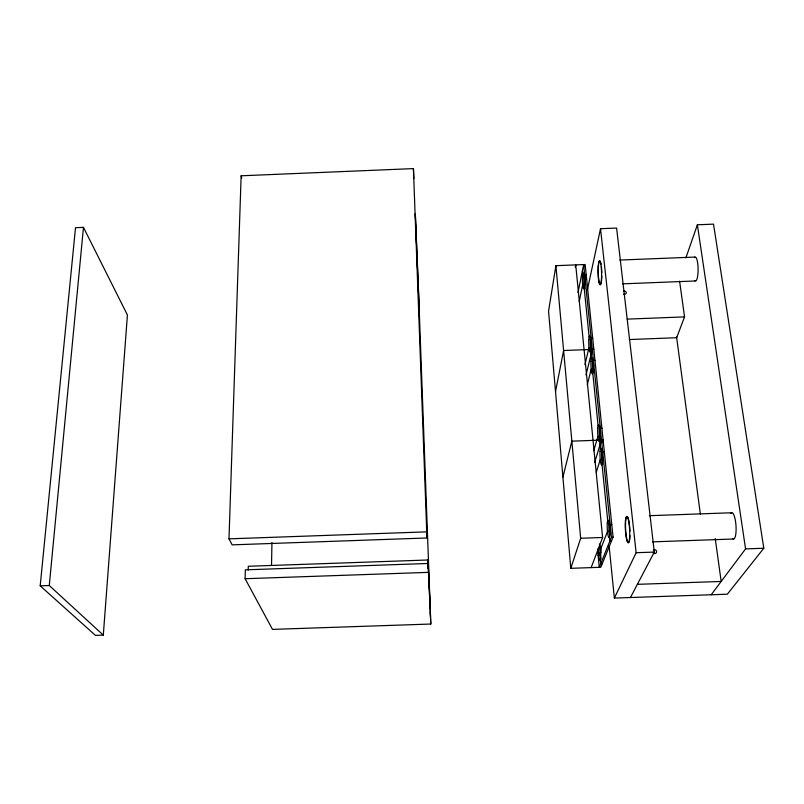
<?xml version="1.0" encoding="UTF-8"?>
<svg xmlns="http://www.w3.org/2000/svg" width="804" height="804" viewBox="0 0 804 804"><rect width="100%" height="100%" fill="white"/><g stroke="black" fill="none" stroke-linecap="round" stroke-linejoin="round"><path stroke-width="1.21" d="M271.531 565.091L271.943 542.559M248.185 570.006L248.285 566.267L428.04 559.986L430.05 604.377M418.964 302.877L430.803 624.035L272.506 629.391L245.099 578.719L245.341 569.845L428.12 563.473L428.361 568.709L428.04 559.986M413.427 168.609L426.964 537.976L232.155 544.861L228.989 538.851L241.14 175.795L413.427 168.609L413.839 178.619M103.304 635.12L127.424 315.007L83.465 227.371L75.516 227.693L40.2 585.845L95.455 635.391L103.304 635.12L49.275 585.523L40.2 585.845M49.275 585.523L83.465 227.371M555.896 265.682L548.559 311.168L570.8 568.317L600.819 567.272L613.06 537.122L585.151 264.516L555.896 265.682L580.679 538.258L570.8 568.317M575.252 267.35L575.714 264.888L602.618 537.484L591.141 567.614M555.514 391.578L563.614 350.514L593.834 349.348M578.006 292.586L583.654 264.576L611.402 537.183L599.281 567.333L597.543 549.383M579.212 301.51L582.659 284.797L584.136 284.737L584.96 280.807L584.377 275.109M584.287 276.888L584.699 274.878L586.206 274.817M587.221 290.556L600.518 228.708L616.598 228.055L654.305 552.077L630.447 597.523M584.93 364.725L588.99 347.69L590.508 347.629L591.382 343.991L590.779 338.012M590.729 340.353L591.181 338.494L592.719 338.434M586.015 375.056L592.287 349.408L592.458 351.7M562.921 477.134L571.845 441.165L603.121 440.009L602.528 441.929M587.312 384.714L591.161 369.348L592.699 369.287L593.593 365.75L592.849 358.453L591.312 358.514L590.578 351.258M592.95 362.222L593.412 360.413L594.96 360.353M593.684 450.783L597.925 436.502L599.493 436.441L600.136 434.301M599.844 430.039L600.327 428.391L601.925 428.331M594.648 462.501L601.513 440.069L601.693 442.411M596.277 472.249L600.246 459.647L601.834 459.586L602.497 457.526M602.216 453.426L602.719 451.838L604.327 451.778M685.882 257.893L697.38 224.788L713.52 224.135L763.8 548.258L727.349 594.206L614.356 598.075L609.09 545.725M679.591 281.159L684.546 316.887L676.666 337.72L629.311 339.549M598.146 555.604L598.608 554.398L600.146 554.348L601.09 551.926M600.498 549.534L607.482 531.504L609.11 531.444L609.814 529.635M609.593 526.047L610.125 524.66L611.784 524.61M614.356 598.075L636.145 552.72L600.518 228.708M711.218 594.759L745.569 548.891L697.38 224.788M619.784 260.064L694.887 257.069M584.267 273.973L582.779 274.033L582.428 270.626M622.788 283.842L695.249 280.978M627.19 319.118L684.546 316.887M590.649 336.816L589.131 336.876L584.156 287.731M599.673 425.567L598.096 425.628L592.799 373.136M602.025 448.692L600.437 448.753L599.653 441.004M649.361 515.696L731.74 512.761M609.331 520.52L607.703 520.58L602.015 464.4M228.989 538.851L426.693 531.846L426.964 537.976M580.679 538.258L602.618 537.484M611.402 537.183L613.06 537.122M611.432 541.152L609.784 541.203L609.362 537.052M652.356 541.866L733.781 539.002M636.145 552.72L654.305 552.077M745.569 548.891L763.8 548.258M602.246 563.745L600.699 563.805L600.317 559.855M245.099 578.719L428.452 572.358L430.803 624.035M637.371 584.337L721.178 581.453L715.248 538.59M241.14 175.795L241.723 177.985M676.506 336.514L700.364 514.057M599.784 426.663L600.236 431.044M602.146 449.808L602.598 454.27M609.452 521.695L609.804 525.213M610.286 529.916L610.648 533.454M600.548 546.338L600.99 550.81M599.442 553.062L599.683 555.544M583.654 264.576L583.815 266.827M430.331 612.216L430.512 616.226M419.015 303.54L415.316 213.804L419.246 309.751M428.12 563.473L428.452 572.358M730.916 513.444A13.176 3.246 86.2 0 1 735.951 525.092A13.176 3.246 86.2 0 1 732.886 538.72M694.535 257.521A11.959 2.683 89.2 0 1 698.103 268.888A11.959 2.683 89.2 0 1 694.887 280.556M623.693 291.138A1.889 1.628 10.7 0 1 626.246 292.837A1.889 1.628 10.7 0 1 623.582 294.143M629.07 542.087A13.145 2.111 86.8 0 1 626.075 534.72A13.145 2.111 86.8 0 1 626.115 518.037A13.145 2.111 86.8 0 1 629.11 522.309M629.261 523.293A13.145 2.111 86.8 0 1 629.934 531.132M629.954 535.534A13.145 2.111 86.8 0 1 629.492 540.62M601.804 275.852A11.939 1.749 88.7 0 1 599.553 283.641A11.939 1.749 88.7 0 1 598.447 266.044A11.939 1.749 88.7 0 1 601.07 264.255M601.412 266.727A11.939 1.749 88.7 0 1 601.794 272.737M653.28 549.936A2.121 1.94 28.6 0 1 656.074 550.418A2.121 1.94 28.6 0 1 656.014 553.082A2.121 1.94 28.6 0 1 653.21 553.062M599.362 543.966A8.231 1.126 86.8 0 1 600.769 554.458A8.231 1.126 86.8 0 1 599.543 559.574A8.231 1.126 86.8 0 1 598.347 548.177M609.663 535.193A8.693 1.276 86.9 0 1 608.919 523.002M602.678 464.209A8.422 1.216 87.4 0 1 601.804 449.778M600.96 559.182A8.231 1.136 86.8 0 1 599.965 546.378M600.327 440.934A8.352 1.196 87.6 0 1 599.452 426.673M593.181 372.463A8.14 1.136 88 0 1 592.849 358.453M591.272 351.649A8.08 1.116 88.2 0 1 590.448 338.012M584.87 288.425A7.909 1.065 88.6 0 1 584.076 275.229M585.784 276.827A7.909 1.065 88.6 0 1 585.945 278.747M625.452 520.751A13.145 2.111 86.8 0 0 627.753 542.419A13.145 2.111 86.8 0 0 629.301 525.615A13.145 2.111 86.8 0 0 625.452 520.751M598.176 266.807A11.939 1.749 88.7 0 0 600.075 284.737A11.939 1.749 88.7 0 0 601.201 266.878A11.939 1.749 88.7 0 0 598.176 266.807M600.065 451.295A8.422 1.206 87.4 0 0 601.422 464.883A8.422 1.206 87.4 0 0 602.226 453.496A8.422 1.206 87.4 0 0 600.065 451.295M607.291 522.982A8.693 1.266 86.9 0 0 608.718 537.283A8.693 1.266 86.9 0 0 609.603 526.128A8.693 1.266 86.9 0 0 607.291 522.982M590.98 361.207A8.14 1.126 88 0 0 592.246 373.91A8.14 1.126 88 0 0 592.96 362.282A8.14 1.126 88 0 0 590.98 361.207M597.734 428.2A8.352 1.186 87.6 0 0 599.07 441.557A8.352 1.186 87.6 0 0 599.844 430.11A8.352 1.186 87.6 0 0 597.734 428.2M582.468 276.857A7.909 1.055 88.6 0 0 583.654 288.767A7.909 1.055 88.6 0 0 584.297 276.948A7.909 1.055 88.6 0 0 582.468 276.857M588.799 339.6A8.08 1.105 88.2 0 0 590.046 352.102A8.08 1.105 88.2 0 0 590.739 340.424A8.08 1.105 88.2 0 0 588.799 339.6"/></g></svg>
